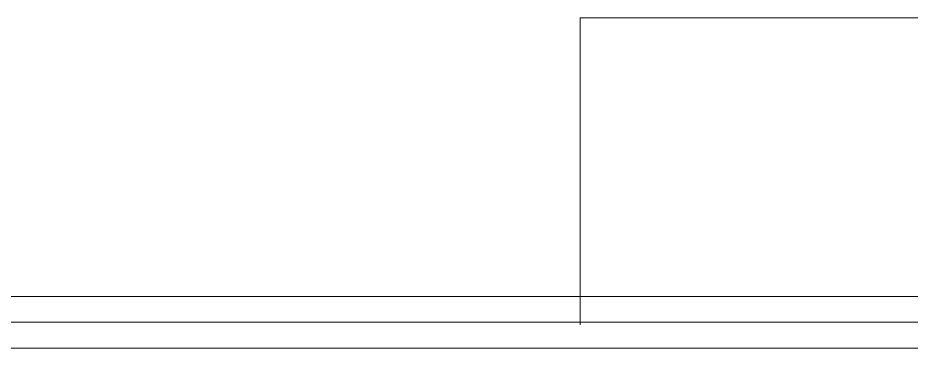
# Model space of a CAD drawing. Header units: millimetres. Extents: x -88595 to 880822, y -1054509 to -148035.
# Drawn here: x 418148 to 418700, y -271439 to -271235 of the extents above; entities that cross this region are included whole.
import ezdxf

# ---------------------------------------------------------------- set-up
doc = ezdxf.new("R2010")
doc.units = ezdxf.units.MM
doc.layers.add('Марки', color=7, linetype='Continuous', lineweight=20)
doc.layers.add('Трубопровод', color=7, linetype='Continuous', lineweight=18)

# ---------------------------------------------------------------- blocks, each defined once
blk = doc.blocks.new('$0$ADSK_M_Трубы - Диаметр_8-160846-В_Координация_3 этаж ОВ3')
at = {"layer": 'Марки'}
blk.add_line((0, 0), (8, 0), dxfattribs=at)

msp = doc.modelspace()

# ---------------------------------------------------------------- linework, layer by layer
at = {"layer": 'Марки'}
for p, q in [((418495.6, -271235), (418624.3, -271235)), ((418495.6, -271424.99), (418495.6, -271235))]:
    msp.add_line(p, q, dxfattribs=at)
at = {"layer": 'Трубопровод', "color": 24, "linetype": 'Continuous', "true_color": 0xa52900}
for p, q in [((420962.42, -271407.48), (417899.42, -271407.48)), ((417899.42, -271439.48), (420962.42, -271439.48))]:
    msp.add_line(p, q, dxfattribs=at)
at = {"layer": 'Трубопровод', "color": 24, "true_color": 0xa52900}
msp.add_line((420962.42, -271423.48), (417899.42, -271423.48), dxfattribs=at)
msp.add_line((420962.42, -271423.48), (417899.42, -271423.48), dxfattribs=at)

# ---------------------------------------------------------------- block references
at = {"layer": 'Марки', "xscale": 99.99999999999993, "yscale": 99.99999999999993, "zscale": 99.99999999999993}
msp.add_blockref('$0$ADSK_M_Трубы - Диаметр_8-160846-В_Координация_3 этаж ОВ3', (418624.3, -271235), dxfattribs=at)

doc.saveas('drawing.dxf')
